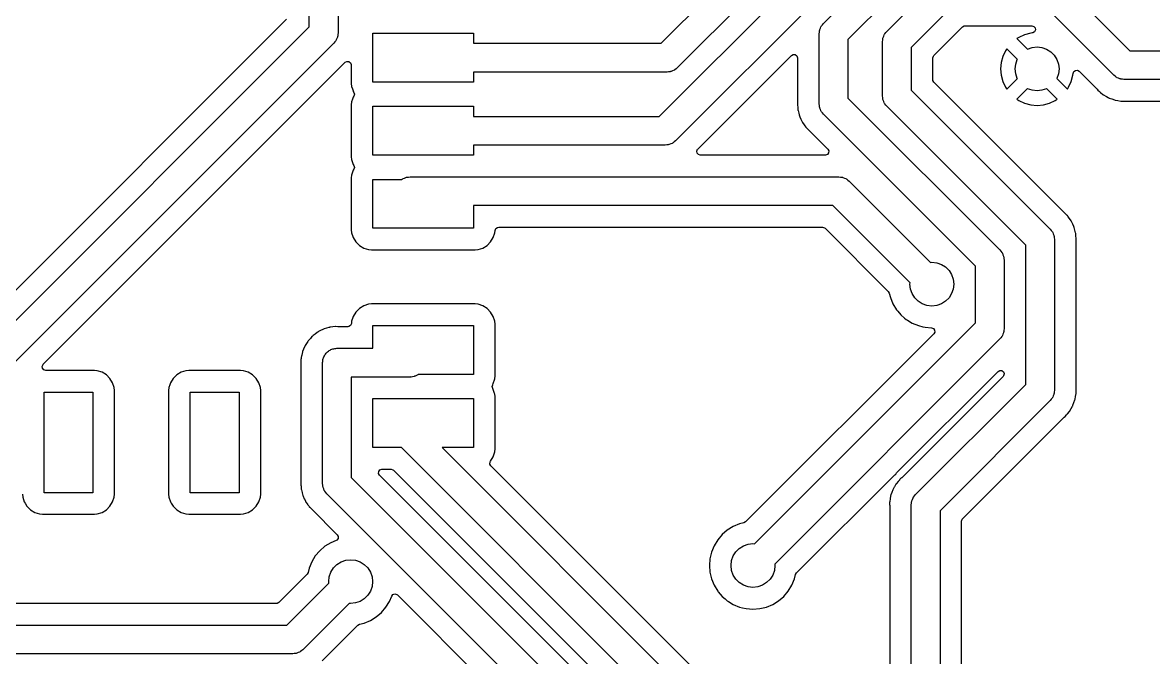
# Model space of a CAD drawing. Extents: x 33 to 233, y -115 to -15.
# Drawn here: x 117.22 to 156.51, y -72.9 to -50.84 of the extents above; entities that cross this region are included whole.
import ezdxf

# ---------------------------------------------------------------- set-up
doc = ezdxf.new("R2010")
doc.units = 0
doc.layers.add('BLACK', color=7, linetype='CONTINUOUS')

msp = doc.modelspace()

# ---------------------------------------------------------------- linework, layer by layer
at = {"layer": 'BLACK', "linetype": 'CONTINUOUS'}
for p, q in [((139.408, -51.56), (148.772, -42.1964)), ((149.333, -43.05), (139.969, -52.4136)), ((139.343, -54.1), (149.497, -43.9464)), ((150.057, -44.8), (139.904, -54.9536)), ((145.046, -50.8716), (149.872, -46.0464)), ((127.18, -50.9929), (127.18, -47)), ((150.432, -46.9), (145.9, -51.4323)), ((128.18, -47.5), (128.18, -51.2)), ((147.246, -51.1465), (149.046, -49.3464)), ((153.229, -49.3464), (155.7, -51.818)), ((149.607, -50.2), (148.1, -51.7071)), ((155.14, -52.6716), (152.668, -50.2)), ((113.913, -64.26), (127.18, -50.9929)), ((126.393, -50.7183), (114.272, -62.8393)), ((144.918, -51.102), (144.92, -51.0843)), ((144.92, -51.0843), (144.942, -51.0356)), ((144.942, -51.0356), (144.961, -50.9855)), ((144.961, -50.9855), (144.972, -50.9712)), ((144.972, -50.9712), (144.979, -50.9548)), ((144.979, -50.9548), (145.014, -50.9144)), ((145.014, -50.9144), (145.046, -50.8716)), ((148.887, -51.9817), (149.882, -50.9868)), ((149.882, -50.9868), (149.943, -50.9533)), ((149.943, -50.9533), (149.969, -50.9505)), ((149.969, -50.9505), (152.292, -50.9505)), ((152.292, -50.9505), (152.36, -50.9702)), ((152.36, -50.9702), (152.405, -51.023)), ((152.405, -51.023), (152.415, -51.0921)), ((128.101, -51.4703), (128.066, -51.5107)), ((128.108, -51.454), (128.101, -51.4703)), ((128.119, -51.4396), (128.108, -51.454)), ((128.138, -51.3895), (128.119, -51.4396)), ((128.16, -51.3409), (128.138, -51.3895)), ((128.162, -51.3231), (128.16, -51.3409)), ((128.169, -51.3063), (128.162, -51.3231)), ((128.172, -51.2529), (128.169, -51.3063)), ((128.18, -51.2), (128.172, -51.2529)), ((129.39, -52.91), (129.39, -51.21)), ((129.39, -51.21), (132.89, -51.21)), ((132.89, -51.21), (132.89, -51.56)), ((144.9, -51.2251), (144.908, -51.1722)), ((144.9, -53.6686), (144.9, -51.2251)), ((144.908, -51.1722), (144.911, -51.1189)), ((144.911, -51.1189), (144.918, -51.102)), ((145.9, -51.4323), (145.9, -53.4615)), ((147.1, -51.5), (147.108, -51.4471)), ((147.108, -51.4471), (147.111, -51.3937)), ((147.111, -51.3937), (147.118, -51.3769)), ((147.118, -51.3769), (147.12, -51.3592)), ((147.12, -51.3592), (147.142, -51.3105)), ((147.142, -51.3105), (147.161, -51.2604)), ((147.161, -51.2604), (147.172, -51.246)), ((147.172, -51.246), (147.179, -51.2297)), ((147.179, -51.2297), (147.214, -51.1893)), ((147.214, -51.1893), (147.246, -51.1465)), ((151.84, -51.3529), (151.775, -51.3983)), ((151.775, -51.3983), (151.775, -51.3983)), ((151.775, -51.3983), (152.141, -51.7644)), ((152.04, -51.2596), (151.84, -51.3529)), ((152.253, -51.2024), (152.04, -51.2596)), ((152.04, -51.2596), (152.04, -51.2596)), ((152.303, -51.198), (152.253, -51.2024)), ((152.253, -51.2024), (152.253, -51.2024)), ((152.327, -51.1935), (152.303, -51.198)), ((152.386, -51.1557), (152.327, -51.1935)), ((152.415, -51.0921), (152.386, -51.1557)), ((128.034, -51.5536), (114.474, -65.1136)), ((128.066, -51.5107), (128.034, -51.5536)), ((132.89, -51.56), (139.408, -51.56)), ((147.1, -53.3937), (147.1, -51.5)), ((148.1, -51.7071), (148.1, -53.1866)), ((151.376, -51.8166), (151.283, -52.0167)), ((151.421, -51.7518), (151.376, -51.8166)), ((151.787, -52.1179), (151.421, -51.7518)), ((151.421, -51.7518), (151.421, -51.7518)), ((152.141, -51.7644), (152.142, -51.7635)), ((152.142, -51.7635), (152.303, -51.7071)), ((152.303, -51.7071), (152.473, -51.688)), ((152.473, -51.688), (152.643, -51.7071)), ((152.643, -51.7071), (152.804, -51.7635)), ((152.804, -51.7635), (152.948, -51.8542)), ((152.948, -51.8542), (153.069, -51.9749)), ((155.7, -51.818), (168.911, -51.818)), ((117.931, -62.7178), (128.428, -52.2207)), ((128.428, -52.2207), (128.489, -52.1872)), ((128.489, -52.1872), (128.559, -52.1922)), ((128.559, -52.1922), (128.615, -52.234)), ((128.615, -52.234), (128.639, -52.2995)), ((142.278, -53.6404), (143.938, -51.9809)), ((143.938, -51.9809), (143.999, -51.9474)), ((143.999, -51.9474), (144.069, -51.9524)), ((144.069, -51.9524), (144.125, -51.9943)), ((144.125, -51.9943), (144.149, -52.0598)), ((144.149, -52.0598), (144.149, -52.0686)), ((144.149, -52.0686), (144.149, -53.5949)), ((148.85, -52.0694), (148.87, -52.0023)), ((148.85, -52.45), (148.85, -52.0694)), ((148.87, -52.0023), (148.887, -51.9817)), ((151.225, -52.23), (151.206, -52.45)), ((151.283, -52.0167), (151.225, -52.23)), ((151.225, -52.23), (151.225, -52.23)), ((151.283, -52.0167), (151.283, -52.0167)), ((151.73, -52.2804), (151.786, -52.1194)), ((151.786, -52.1194), (151.787, -52.1179)), ((153.069, -51.9749), (153.16, -52.1194)), ((153.16, -52.1194), (153.216, -52.2804)), ((128.639, -52.2995), (128.639, -52.3083)), ((128.639, -52.3083), (128.639, -52.96)), ((139.615, -52.56), (132.89, -52.56)), ((132.89, -52.56), (132.89, -52.91)), ((139.668, -52.5524), (139.615, -52.56)), ((139.722, -52.5486), (139.668, -52.5524)), ((139.738, -52.5423), (139.722, -52.5486)), ((139.756, -52.5397), (139.738, -52.5423)), ((139.805, -52.5175), (139.756, -52.5397)), ((139.855, -52.4988), (139.805, -52.5175)), ((139.869, -52.4881), (139.855, -52.4988)), ((139.886, -52.4806), (139.869, -52.4881)), ((139.926, -52.4456), (139.886, -52.4806)), ((139.969, -52.4136), (139.926, -52.4456)), ((148.85, -52.8244), (148.85, -52.45)), ((151.206, -52.45), (151.206, -52.45)), ((151.206, -52.45), (151.225, -52.67)), ((151.711, -52.45), (151.73, -52.2804)), ((151.73, -52.6196), (151.711, -52.45)), ((151.786, -52.7806), (151.73, -52.6196)), ((153.216, -52.6196), (153.16, -52.7806)), ((153.216, -52.2804), (153.235, -52.45)), ((153.235, -52.45), (153.216, -52.6196)), ((153.721, -52.67), (153.726, -52.6075)), ((153.726, -52.6075), (153.751, -52.5424)), ((153.751, -52.5424), (153.808, -52.5014)), ((153.808, -52.5014), (153.878, -52.4976)), ((153.878, -52.4976), (153.937, -52.5306)), ((153.937, -52.5306), (154.557, -53.1501)), ((128.639, -52.96), (128.64, -52.96)), ((128.64, -52.96), (128.65, -53.0628)), ((132.89, -52.91), (129.39, -52.91)), ((148.853, -52.8507), (148.85, -52.8244)), ((148.887, -52.9121), (148.853, -52.8507)), ((149.476, -53.5017), (148.887, -52.9121)), ((151.225, -52.67), (151.225, -52.67)), ((151.225, -52.67), (151.283, -52.8833)), ((151.283, -52.8833), (151.283, -52.8833)), ((151.283, -52.8833), (151.376, -53.0834)), ((151.421, -53.1482), (151.787, -52.7821)), ((151.787, -52.7821), (151.786, -52.7806)), ((153.16, -52.7806), (153.159, -52.7821)), ((153.159, -52.7821), (153.525, -53.1482)), ((153.57, -53.0834), (153.663, -52.8833)), ((153.663, -52.8833), (153.721, -52.67)), ((153.663, -52.8833), (153.663, -52.8833)), ((153.721, -52.67), (153.721, -52.67)), ((155.182, -52.7036), (155.14, -52.6716)), ((155.223, -52.7386), (155.182, -52.7036)), ((155.239, -52.7461), (155.223, -52.7386)), ((155.253, -52.7568), (155.239, -52.7461)), ((155.304, -52.7755), (155.253, -52.7568)), ((155.352, -52.7977), (155.304, -52.7755)), ((155.37, -52.8003), (155.352, -52.7977)), ((155.387, -52.8066), (155.37, -52.8003)), ((155.44, -52.8104), (155.387, -52.8066)), ((155.493, -52.818), (155.44, -52.8104)), ((169.118, -52.818), (155.493, -52.818)), ((128.65, -53.0628), (128.65, -53.0628)), ((128.65, -53.0628), (128.677, -53.1429)), ((128.677, -53.1429), (128.701, -53.2159)), ((128.705, -53.4307), (128.682, -53.5013)), ((128.701, -53.2159), (128.705, -53.2293)), ((128.705, -53.2293), (128.705, -53.2293)), ((128.705, -53.2293), (128.727, -53.2649)), ((128.727, -53.3951), (128.705, -53.4307)), ((128.705, -53.4307), (128.705, -53.4307)), ((128.727, -53.2649), (128.746, -53.3323)), ((128.746, -53.3323), (128.727, -53.3951)), ((147.108, -53.4467), (147.1, -53.3937)), ((148.1, -53.1866), (152.932, -58.0182)), ((151.376, -53.0834), (151.376, -53.0834)), ((151.376, -53.0834), (151.421, -53.1482)), ((152.141, -53.1356), (151.775, -53.5017)), ((152.142, -53.1365), (152.141, -53.1356)), ((152.303, -53.1929), (152.142, -53.1365)), ((152.473, -53.212), (152.303, -53.1929)), ((152.643, -53.1929), (152.473, -53.212)), ((152.804, -53.1365), (152.643, -53.1929)), ((152.805, -53.1356), (152.804, -53.1365)), ((153.171, -53.5017), (152.805, -53.1356)), ((153.525, -53.1482), (153.57, -53.0834)), ((153.525, -53.1482), (153.525, -53.1482)), ((153.57, -53.0834), (153.57, -53.0834)), ((154.557, -53.1501), (154.561, -53.1553)), ((154.561, -53.1553), (154.586, -53.1857)), ((154.586, -53.1857), (154.637, -53.2306)), ((154.637, -53.2306), (154.64, -53.2335)), ((154.64, -53.2335), (154.649, -53.2419)), ((154.649, -53.2419), (154.68, -53.2685)), ((154.68, -53.2685), (154.681, -53.2694)), ((154.681, -53.2694), (154.755, -53.3338)), ((154.755, -53.3338), (154.759, -53.336)), ((154.759, -53.336), (154.775, -53.3473)), ((154.775, -53.3473), (154.778, -53.3501)), ((154.778, -53.3501), (154.862, -53.3977)), ((154.862, -53.3977), (154.863, -53.3983)), ((154.863, -53.3983), (154.864, -53.399)), ((154.864, -53.399), (154.883, -53.41)), ((154.883, -53.41), (154.948, -53.4492)), ((128.65, -53.5972), (128.639, -53.7)), ((128.639, -53.7), (128.639, -55.5)), ((128.682, -53.5013), (128.65, -53.5972)), ((128.65, -53.5972), (128.65, -53.5972)), ((128.65, -53.5972), (128.65, -53.5972)), ((129.39, -55.45), (129.39, -53.75)), ((129.39, -53.75), (132.89, -53.75)), ((132.89, -53.75), (132.89, -54.1)), ((140.681, -55.2378), (142.278, -53.6404)), ((144.147, -53.6224), (144.145, -53.6404)), ((144.145, -53.6404), (144.145, -53.6404)), ((144.145, -53.6404), (144.149, -53.7086)), ((144.149, -53.6018), (144.147, -53.6224)), ((144.149, -53.5949), (144.149, -53.6018)), ((144.149, -53.7086), (144.149, -53.7128)), ((144.149, -53.7128), (144.149, -53.7248)), ((144.149, -53.7248), (144.153, -53.766)), ((144.153, -53.766), (144.153, -53.7674)), ((144.153, -53.7674), (144.16, -53.865)), ((144.908, -53.7215), (144.9, -53.6686)), ((144.911, -53.7749), (144.908, -53.7215)), ((144.918, -53.7917), (144.911, -53.7749)), ((144.92, -53.8095), (144.918, -53.7917)), ((144.942, -53.8581), (144.92, -53.8095)), ((145.9, -53.4615), (151.182, -58.743)), ((147.111, -53.5), (147.108, -53.4467)), ((147.118, -53.5168), (147.111, -53.5)), ((147.12, -53.5346), (147.118, -53.5168)), ((147.142, -53.5832), (147.12, -53.5346)), ((147.161, -53.6334), (147.142, -53.5832)), ((147.172, -53.6477), (147.161, -53.6334)), ((147.179, -53.664), (147.172, -53.6477)), ((147.214, -53.7045), (147.179, -53.664)), ((147.246, -53.7473), (147.214, -53.7045)), ((152.078, -58.5788), (147.246, -53.7473)), ((153.452, -57.4771), (149.476, -53.5017)), ((151.775, -53.5017), (151.84, -53.5471)), ((151.84, -53.5471), (151.84, -53.5471)), ((151.84, -53.5471), (152.04, -53.6404)), ((152.04, -53.6404), (152.04, -53.6404)), ((152.04, -53.6404), (152.253, -53.6976)), ((152.253, -53.6976), (152.253, -53.6976)), ((152.253, -53.6976), (152.473, -53.7168)), ((152.473, -53.7168), (152.693, -53.6976)), ((152.473, -53.7168), (152.473, -53.7168)), ((152.693, -53.6976), (152.906, -53.6404)), ((152.693, -53.6976), (152.693, -53.6976)), ((152.906, -53.6404), (153.106, -53.5471)), ((152.906, -53.6404), (152.906, -53.6404)), ((153.106, -53.5471), (153.171, -53.5017)), ((153.106, -53.5471), (153.106, -53.5471)), ((153.171, -53.5017), (153.171, -53.5017)), ((154.948, -53.4492), (154.948, -53.4492)), ((154.948, -53.4492), (154.948, -53.4492)), ((154.948, -53.4492), (154.952, -53.4507)), ((154.952, -53.4507), (154.97, -53.459)), ((154.97, -53.459), (154.974, -53.4612)), ((154.974, -53.4612), (155.066, -53.4935)), ((155.066, -53.4935), (155.068, -53.4939)), ((155.068, -53.4939), (155.159, -53.5283)), ((155.159, -53.5283), (155.162, -53.5288)), ((155.162, -53.5288), (155.163, -53.5291)), ((155.163, -53.5291), (155.182, -53.5341)), ((155.182, -53.5341), (155.186, -53.5355)), ((155.186, -53.5355), (155.283, -53.5508)), ((155.283, -53.5508), (155.284, -53.551)), ((155.284, -53.551), (155.381, -53.5685)), ((155.381, -53.5685), (155.381, -53.5685)), ((155.381, -53.5685), (155.385, -53.5685)), ((155.385, -53.5685), (155.404, -53.57)), ((155.404, -53.57), (155.406, -53.5703)), ((155.406, -53.5703), (155.409, -53.5707)), ((155.409, -53.5707), (155.47, -53.5693)), ((155.47, -53.5693), (155.506, -53.5685)), ((155.506, -53.5685), (155.508, -53.5685)), ((155.508, -53.5685), (163.843, -53.5685)), ((132.89, -54.1), (139.343, -54.1)), ((144.16, -53.865), (144.16, -53.865)), ((144.16, -53.865), (144.161, -53.8693)), ((144.161, -53.8693), (144.164, -53.8884)), ((144.164, -53.8884), (144.165, -53.8928)), ((144.165, -53.8928), (144.191, -53.9871)), ((144.191, -53.9871), (144.191, -53.9884)), ((144.191, -53.9884), (144.206, -54.0497)), ((144.206, -54.0497), (144.215, -54.0833)), ((144.215, -54.0833), (144.217, -54.0873)), ((144.217, -54.0873), (144.223, -54.1055)), ((144.223, -54.1055), (144.225, -54.1098)), ((144.225, -54.1098), (144.225, -54.1098)), ((144.225, -54.1098), (144.267, -54.1979)), ((144.267, -54.1979), (144.268, -54.1992)), ((144.268, -54.1992), (144.308, -54.2882)), ((144.961, -53.9082), (144.942, -53.8581)), ((144.972, -53.9226), (144.961, -53.9082)), ((144.979, -53.9389), (144.972, -53.9226)), ((145.014, -53.9793), (144.979, -53.9389)), ((145.046, -54.0222), (145.014, -53.9793)), ((150.328, -59.3037), (145.046, -54.0222)), ((144.308, -54.2882), (144.308, -54.2882)), ((144.308, -54.2882), (144.31, -54.2918)), ((144.31, -54.2918), (144.32, -54.3086)), ((144.32, -54.3086), (144.322, -54.3126)), ((144.322, -54.3126), (144.322, -54.3126)), ((144.322, -54.3126), (144.38, -54.3918)), ((144.38, -54.3918), (144.38, -54.3928)), ((144.38, -54.3928), (144.402, -54.4241)), ((144.402, -54.4241), (144.436, -54.4733)), ((144.436, -54.4733), (144.439, -54.4763)), ((144.439, -54.4763), (144.452, -54.4911)), ((144.452, -54.4911), (144.454, -54.4947)), ((144.454, -54.4947), (144.454, -54.4947)), ((144.454, -54.4947), (144.525, -54.5623)), ((144.525, -54.5623), (144.526, -54.5633)), ((144.526, -54.5633), (145.201, -55.2378)), ((139.861, -54.9856), (139.821, -55.0206)), ((139.904, -54.9536), (139.861, -54.9856)), ((139.55, -55.1), (132.89, -55.1)), ((132.89, -55.1), (132.89, -55.45)), ((139.603, -55.0924), (139.55, -55.1)), ((139.657, -55.0886), (139.603, -55.0924)), ((139.673, -55.0823), (139.657, -55.0886)), ((139.691, -55.0797), (139.673, -55.0823)), ((139.74, -55.0575), (139.691, -55.0797)), ((139.79, -55.0388), (139.74, -55.0575)), ((139.804, -55.0281), (139.79, -55.0388)), ((139.821, -55.0206), (139.804, -55.0281)), ((140.646, -55.3079), (140.675, -55.2443)), ((140.656, -55.377), (140.646, -55.3079)), ((140.702, -55.4298), (140.656, -55.377)), ((140.675, -55.2443), (140.681, -55.2378)), ((145.229, -55.3688), (145.187, -55.4248)), ((145.201, -55.2378), (145.234, -55.2991)), ((145.234, -55.2991), (145.229, -55.3688)), ((128.639, -55.5), (128.64, -55.5)), ((128.64, -55.5), (128.65, -55.6028)), ((128.65, -55.6028), (128.65, -55.6028)), ((128.65, -55.6028), (128.694, -55.7362)), ((128.694, -55.7362), (128.705, -55.7693)), ((128.705, -55.7693), (128.709, -55.7759)), ((128.709, -55.7759), (128.727, -55.8049)), ((132.89, -55.45), (129.39, -55.45)), ((140.769, -55.4495), (140.702, -55.4298)), ((145.113, -55.4495), (140.769, -55.4495)), ((145.122, -55.4492), (145.113, -55.4495)), ((145.187, -55.4248), (145.122, -55.4492)), ((128.65, -56.1372), (128.639, -56.24)), ((128.705, -55.9707), (128.65, -56.1372)), ((128.65, -56.1372), (128.65, -56.1372)), ((128.65, -56.1372), (128.65, -56.1372)), ((128.727, -55.9351), (128.705, -55.9707)), ((128.705, -55.9707), (128.705, -55.9707)), ((128.727, -55.8049), (128.746, -55.8723)), ((128.746, -55.8723), (128.727, -55.9351)), ((128.639, -56.24), (128.639, -58.04)), ((129.39, -57.99), (129.39, -56.29)), ((129.39, -56.29), (130.397, -56.29)), ((130.397, -56.29), (130.41, -56.2794)), ((130.41, -56.2794), (130.426, -56.2719)), ((130.426, -56.2719), (130.44, -56.2612)), ((130.44, -56.2612), (130.49, -56.2425)), ((130.49, -56.2425), (130.539, -56.2203)), ((130.539, -56.2203), (130.557, -56.2177)), ((130.557, -56.2177), (130.574, -56.2114)), ((130.574, -56.2114), (130.627, -56.2076)), ((130.627, -56.2076), (130.68, -56.2)), ((130.68, -56.2), (145.586, -56.2)), ((145.586, -56.2), (145.639, -56.2076)), ((145.639, -56.2076), (145.692, -56.2114)), ((145.692, -56.2114), (145.709, -56.2177)), ((145.709, -56.2177), (145.727, -56.2203)), ((145.727, -56.2203), (145.776, -56.2425)), ((145.776, -56.2425), (145.826, -56.2612)), ((145.826, -56.2612), (145.84, -56.2719)), ((145.84, -56.2719), (145.856, -56.2794)), ((145.856, -56.2794), (145.897, -56.3144)), ((145.897, -56.3144), (145.94, -56.3464)), ((145.94, -56.3464), (148.767, -59.1736)), ((145.379, -57.2), (132.89, -57.2)), ((132.89, -57.2), (132.89, -57.99)), ((148.06, -59.8807), (145.379, -57.2)), ((153.453, -57.478), (153.452, -57.4771)), ((153.524, -57.5456), (153.453, -57.478)), ((153.526, -57.5492), (153.524, -57.5456)), ((153.524, -57.5456), (153.524, -57.5456)), ((153.539, -57.564), (153.526, -57.5492)), ((153.542, -57.5671), (153.539, -57.564)), ((153.592, -57.6388), (153.542, -57.5671)), ((153.598, -57.6475), (153.592, -57.6388)), ((153.598, -57.6486), (153.598, -57.6475)), ((153.656, -57.7278), (153.598, -57.6486)), ((153.658, -57.7317), (153.656, -57.7278)), ((153.656, -57.7278), (153.656, -57.7278)), ((153.668, -57.7485), (153.658, -57.7317)), ((153.67, -57.7521), (153.668, -57.7485)), ((153.71, -57.8412), (153.67, -57.7521)), ((128.639, -58.04), (128.64, -58.04)), ((128.64, -58.04), (128.65, -58.1428)), ((128.65, -58.1428), (128.65, -58.1428)), ((128.65, -58.1428), (128.693, -58.2729)), ((132.89, -57.99), (129.39, -57.99)), ((133.575, -58.3093), (133.63, -58.1428)), ((133.63, -58.1428), (133.638, -58.0619)), ((133.638, -58.0619), (133.665, -57.9972)), ((133.665, -57.9972), (133.722, -57.9571)), ((133.722, -57.9571), (133.762, -57.9505)), ((133.762, -57.9505), (145.017, -57.9505)), ((145.017, -57.9505), (145.084, -57.9702)), ((145.084, -57.9702), (145.104, -57.9868)), ((145.104, -57.9868), (147.303, -60.1856)), ((152.932, -58.0182), (152.964, -58.061)), ((152.964, -58.061), (152.999, -58.1014)), ((152.999, -58.1014), (153.006, -58.1177)), ((153.006, -58.1177), (153.017, -58.1321)), ((153.017, -58.1321), (153.036, -58.1822)), ((153.711, -57.8424), (153.71, -57.8412)), ((153.753, -57.9306), (153.711, -57.8424)), ((153.755, -57.9348), (153.753, -57.9306)), ((153.761, -57.9531), (153.755, -57.9348)), ((153.763, -57.957), (153.761, -57.9531)), ((153.787, -58.052), (153.763, -57.957)), ((153.787, -58.0532), (153.787, -58.052)), ((153.813, -58.1475), (153.787, -58.0532)), ((153.814, -58.1519), (153.813, -58.1475)), ((153.817, -58.1711), (153.814, -58.1519)), ((128.693, -58.2729), (128.705, -58.3093)), ((128.705, -58.3093), (128.797, -58.4587)), ((128.797, -58.4587), (128.921, -58.5827)), ((133.359, -58.5827), (133.483, -58.4587)), ((133.483, -58.4587), (133.575, -58.3093)), ((153.036, -58.1822), (153.058, -58.2309)), ((153.058, -58.2309), (153.06, -58.2486)), ((153.06, -58.2486), (153.067, -58.2654)), ((153.067, -58.2654), (153.07, -58.3188)), ((153.07, -58.3188), (153.078, -58.3717)), ((153.078, -58.3717), (153.078, -63.622)), ((153.818, -58.1753), (153.817, -58.1711)), ((153.823, -58.243), (153.818, -58.1753)), ((153.825, -58.2729), (153.823, -58.243)), ((153.825, -58.2743), (153.825, -58.2729)), ((153.828, -58.3156), (153.825, -58.2743)), ((153.828, -58.3275), (153.828, -58.3156)), ((153.828, -58.3156), (153.828, -58.3156)), ((153.829, -58.3317), (153.828, -58.3275)), ((153.828, -58.4454), (153.829, -58.4385)), ((153.828, -63.6072), (153.828, -58.4454)), ((153.833, -58.3999), (153.829, -58.3317)), ((153.829, -58.4385), (153.833, -58.3999)), ((128.921, -58.5827), (129.071, -58.6748)), ((129.071, -58.6748), (129.237, -58.73)), ((129.237, -58.73), (129.34, -58.7405)), ((129.34, -58.7405), (132.94, -58.7405)), ((132.94, -58.7405), (133.043, -58.73)), ((133.043, -58.73), (133.209, -58.6748)), ((133.209, -58.6748), (133.359, -58.5827)), ((151.182, -58.743), (151.214, -58.7859)), ((151.214, -58.7859), (151.249, -58.8263)), ((151.249, -58.8263), (151.256, -58.8426)), ((151.256, -58.8426), (151.267, -58.857)), ((151.267, -58.857), (151.286, -58.9071)), ((151.286, -58.9071), (151.308, -58.9557)), ((152.078, -63.4149), (152.078, -58.5788)), ((148.767, -59.1736), (148.816, -59.168)), ((148.816, -59.168), (148.986, -59.1871)), ((148.986, -59.1871), (149.147, -59.2435)), ((149.147, -59.2435), (149.291, -59.3342)), ((149.291, -59.3342), (149.412, -59.4549)), ((150.328, -61.2749), (150.328, -59.3037)), ((151.308, -58.9557), (151.31, -58.9735)), ((151.31, -58.9735), (151.317, -58.9903)), ((151.317, -58.9903), (151.32, -59.0437)), ((151.32, -59.0437), (151.328, -59.0966)), ((151.328, -59.0966), (151.328, -61.482)), ((149.412, -59.4549), (149.503, -59.5994)), ((149.503, -59.5994), (149.559, -59.7604)), ((148.054, -59.93), (148.06, -59.8807)), ((148.073, -60.0996), (148.054, -59.93)), ((148.129, -60.2606), (148.073, -60.0996)), ((149.559, -60.0996), (149.503, -60.2606)), ((149.559, -59.7604), (149.578, -59.93)), ((149.578, -59.93), (149.559, -60.0996)), ((147.303, -60.1856), (147.336, -60.2443)), ((147.336, -60.2443), (147.373, -60.3988)), ((147.373, -60.3988), (147.373, -60.3988)), ((147.373, -60.3988), (147.373, -60.3988)), ((147.373, -60.3988), (147.464, -60.6188)), ((148.22, -60.4051), (148.129, -60.2606)), ((148.341, -60.5258), (148.22, -60.4051)), ((149.412, -60.4051), (149.291, -60.5258)), ((149.503, -60.2606), (149.412, -60.4051)), ((128.797, -60.9013), (128.705, -61.0507)), ((128.921, -60.7773), (128.797, -60.9013)), ((129.071, -60.6852), (128.921, -60.7773)), ((129.237, -60.63), (129.071, -60.6852)), ((129.071, -60.6852), (129.071, -60.6852)), ((129.34, -60.6195), (129.237, -60.63)), ((129.237, -60.63), (129.237, -60.63)), ((132.94, -60.6195), (129.34, -60.6195)), ((129.34, -60.6195), (129.34, -60.6195)), ((133.043, -60.63), (132.94, -60.6195)), ((133.209, -60.6852), (133.043, -60.63)), ((133.043, -60.63), (133.043, -60.63)), ((133.359, -60.7773), (133.209, -60.6852)), ((133.483, -60.9013), (133.359, -60.7773)), ((133.575, -61.0507), (133.483, -60.9013)), ((147.464, -60.6188), (147.589, -60.8218)), ((147.589, -60.8218), (147.589, -60.8218)), ((147.589, -60.8218), (147.63, -60.8703)), ((147.63, -60.8703), (147.743, -61.0028)), ((148.485, -60.6165), (148.341, -60.5258)), ((148.646, -60.6729), (148.485, -60.6165)), ((148.816, -60.692), (148.646, -60.6729)), ((148.986, -60.6729), (148.816, -60.692)), ((149.147, -60.6165), (148.986, -60.6729)), ((149.291, -60.5258), (149.147, -60.6165)), ((128.642, -61.2981), (128.615, -61.3628)), ((128.65, -61.2172), (128.642, -61.2981)), ((128.691, -61.0947), (128.65, -61.2172)), ((128.65, -61.2172), (128.65, -61.2172)), ((128.65, -61.2172), (128.65, -61.2172)), ((128.705, -61.0507), (128.691, -61.0947)), ((128.705, -61.0507), (128.705, -61.0507)), ((133.63, -61.2172), (133.575, -61.0507)), ((133.64, -61.32), (133.63, -61.2172)), ((142.649, -68.9536), (150.328, -61.2749)), ((147.743, -61.0028), (147.87, -61.1115)), ((147.87, -61.1115), (147.924, -61.1574)), ((147.924, -61.1574), (147.924, -61.1574)), ((147.924, -61.1574), (147.967, -61.1834)), ((147.967, -61.1834), (148.127, -61.2818)), ((148.127, -61.2818), (148.127, -61.2818)), ((148.127, -61.2818), (148.347, -61.3729)), ((127.381, -61.6656), (127.314, -61.7145)), ((127.383, -61.664), (127.381, -61.6656)), ((127.448, -61.6122), (127.383, -61.664)), ((127.47, -61.6007), (127.448, -61.6121)), ((127.448, -61.6121), (127.448, -61.6122)), ((127.477, -61.5963), (127.47, -61.6007)), ((127.496, -61.5822), (127.477, -61.5963)), ((127.571, -61.5461), (127.496, -61.5822)), ((127.496, -61.5822), (127.496, -61.5822)), ((127.573, -61.5449), (127.571, -61.5461)), ((127.647, -61.5055), (127.573, -61.5449)), ((127.669, -61.498), (127.647, -61.5055)), ((127.647, -61.5055), (127.647, -61.5055)), ((127.677, -61.4949), (127.669, -61.498)), ((127.699, -61.4845), (127.677, -61.4949)), ((127.779, -61.4624), (127.699, -61.4845)), ((127.699, -61.4845), (127.699, -61.4845)), ((127.782, -61.4616), (127.779, -61.4624)), ((127.861, -61.4359), (127.782, -61.4616)), ((127.884, -61.4327), (127.861, -61.4359)), ((127.861, -61.4359), (127.861, -61.4359)), ((127.893, -61.431), (127.884, -61.4327)), ((127.916, -61.4246), (127.893, -61.431)), ((127.999, -61.4172), (127.916, -61.4246)), ((128.001, -61.4169), (127.999, -61.4172)), ((128.003, -61.4166), (128.001, -61.4169)), ((128.084, -61.4057), (128.003, -61.4166)), ((128.094, -61.4062), (128.084, -61.4057)), ((128.084, -61.4057), (128.084, -61.4057)), ((128.084, -61.4057), (128.084, -61.4057)), ((128.167, -61.4094), (128.094, -61.4062)), ((128.169, -61.4095), (128.167, -61.4094)), ((128.518, -61.4095), (128.169, -61.4095)), ((128.558, -61.4029), (128.518, -61.4095)), ((128.615, -61.3628), (128.558, -61.4029)), ((129.39, -62.16), (129.39, -61.37)), ((129.39, -61.37), (132.89, -61.37)), ((132.89, -61.37), (132.89, -63.07)), ((133.641, -63.12), (133.64, -61.32)), ((148.884, -61.6577), (142.344, -68.1971)), ((148.347, -61.3729), (148.5, -61.4095)), ((148.5, -61.4095), (148.579, -61.4285)), ((148.579, -61.4285), (148.806, -61.4464)), ((148.806, -61.4464), (148.871, -61.4713)), ((148.871, -61.4713), (148.913, -61.5275)), ((148.917, -61.5972), (148.884, -61.6577)), ((148.913, -61.5275), (148.917, -61.5972)), ((151.286, -61.6715), (151.267, -61.7216)), ((151.308, -61.6229), (151.286, -61.6715)), ((151.31, -61.6051), (151.308, -61.6229)), ((151.317, -61.5883), (151.31, -61.6051)), ((151.32, -61.5349), (151.317, -61.5883)), ((151.328, -61.482), (151.32, -61.5349)), ((127.025, -62.0872), (127.021, -62.0946)), ((127.034, -62.065), (127.025, -62.0872)), ((127.08, -61.9957), (127.034, -62.065)), ((127.034, -62.065), (127.034, -62.065)), ((127.082, -61.9933), (127.08, -61.9957)), ((127.124, -61.922), (127.082, -61.9933)), ((127.14, -61.9039), (127.124, -61.922)), ((127.145, -61.8973), (127.14, -61.9039)), ((127.158, -61.8772), (127.145, -61.8973)), ((127.216, -61.8171), (127.158, -61.8772)), ((127.158, -61.8772), (127.158, -61.8772)), ((127.218, -61.8151), (127.216, -61.8171)), ((127.272, -61.7525), (127.218, -61.8151)), ((127.291, -61.7375), (127.272, -61.7525)), ((127.272, -61.7525), (127.272, -61.7525)), ((127.297, -61.7319), (127.291, -61.7375)), ((127.314, -61.7145), (127.297, -61.7319)), ((127.314, -61.7145), (127.314, -61.7145)), ((151.182, -61.8356), (143.356, -69.6607)), ((151.214, -61.7927), (151.182, -61.8356)), ((151.249, -61.7523), (151.214, -61.7927)), ((151.256, -61.736), (151.249, -61.7523)), ((151.267, -61.7216), (151.256, -61.736)), ((126.914, -62.4105), (126.896, -62.4915)), ((126.915, -62.4077), (126.914, -62.4105)), ((126.93, -62.326), (126.915, -62.4077)), ((126.938, -62.3035), (126.93, -62.326)), ((126.93, -62.326), (126.93, -62.326)), ((126.941, -62.2955), (126.938, -62.3035)), ((126.946, -62.272), (126.941, -62.2955)), ((126.979, -62.1956), (126.946, -62.272)), ((126.946, -62.272), (126.946, -62.272)), ((126.98, -62.193), (126.979, -62.1956)), ((127.009, -62.1152), (126.98, -62.193)), ((127.021, -62.0946), (127.009, -62.1152)), ((127.009, -62.1152), (127.009, -62.1152)), ((127.675, -62.4866), (127.685, -62.4523)), ((127.685, -62.4523), (127.705, -62.4222)), ((127.705, -62.4222), (127.719, -62.3897)), ((127.719, -62.3897), (127.743, -62.3627)), ((127.743, -62.3627), (127.762, -62.3326)), ((127.762, -62.3326), (127.789, -62.3092)), ((127.789, -62.3092), (127.813, -62.2821)), ((127.813, -62.2821), (127.843, -62.2628)), ((127.843, -62.2628), (127.87, -62.2394)), ((127.87, -62.2394), (127.902, -62.2245)), ((127.902, -62.2245), (127.932, -62.2052)), ((127.932, -62.2052), (127.967, -62.1951)), ((127.967, -62.1951), (127.999, -62.1803)), ((127.999, -62.1803), (128.035, -62.1752)), ((128.035, -62.1752), (128.069, -62.1651)), ((128.069, -62.1651), (128.105, -62.1651)), ((128.105, -62.1651), (128.14, -62.16)), ((128.14, -62.16), (129.39, -62.16)), ((117.896, -62.7879), (117.925, -62.7243)), ((117.906, -62.857), (117.896, -62.7879)), ((117.951, -62.9098), (117.906, -62.857)), ((117.925, -62.7243), (117.931, -62.7178)), ((126.887, -62.6834), (126.886, -62.7163)), ((126.886, -62.7163), (126.886, -62.7163)), ((126.886, -62.7163), (126.889, -62.7402)), ((126.889, -62.6333), (126.887, -62.6834)), ((126.891, -62.5375), (126.889, -62.5475)), ((126.889, -62.5475), (126.889, -62.6306)), ((126.889, -62.6306), (126.889, -62.6333)), ((126.889, -62.7402), (126.889, -62.7485)), ((126.889, -62.7485), (126.889, -66.7863)), ((126.894, -62.5238), (126.891, -62.5375)), ((126.895, -62.5155), (126.894, -62.5238)), ((126.896, -62.4915), (126.895, -62.5155)), ((126.896, -62.4915), (126.896, -62.4915)), ((127.64, -62.66), (127.645, -62.6246)), ((127.64, -66.86), (127.64, -62.66)), ((127.645, -62.5888), (127.655, -62.5545)), ((127.645, -62.6246), (127.645, -62.5888)), ((127.655, -62.5545), (127.66, -62.5191)), ((127.66, -62.5191), (127.675, -62.4866)), ((118.018, -62.9295), (117.951, -62.9098)), ((119.71, -62.9295), (118.018, -62.9295)), ((119.813, -62.94), (119.71, -62.9295)), ((119.979, -62.9952), (119.813, -62.94)), ((119.813, -62.94), (119.813, -62.94)), ((120.129, -63.0873), (119.979, -62.9952)), ((120.253, -63.2113), (120.129, -63.0873)), ((120.345, -63.3607), (120.253, -63.2113)), ((122.447, -63.2113), (122.355, -63.3607)), ((122.571, -63.0873), (122.447, -63.2113)), ((122.721, -62.9952), (122.571, -63.0873)), ((122.887, -62.94), (122.721, -62.9952)), ((122.721, -62.9952), (122.721, -62.9952)), ((122.99, -62.9295), (122.887, -62.94)), ((122.887, -62.94), (122.887, -62.94)), ((124.79, -62.9295), (122.99, -62.9295)), ((122.99, -62.9295), (122.99, -62.9295)), ((124.893, -62.94), (124.79, -62.9295)), ((125.059, -62.9952), (124.893, -62.94)), ((124.893, -62.94), (124.893, -62.94)), ((125.209, -63.0873), (125.059, -62.9952)), ((125.333, -63.2113), (125.209, -63.0873)), ((125.425, -63.3607), (125.333, -63.2113)), ((130.68, -63.16), (128.64, -63.16)), ((128.64, -63.16), (128.64, -66.6529)), ((130.698, -63.1574), (130.68, -63.16)), ((130.716, -63.1587), (130.698, -63.1574)), ((130.768, -63.1474), (130.716, -63.1587)), ((130.821, -63.1397), (130.768, -63.1474)), ((130.837, -63.1323), (130.821, -63.1397)), ((130.855, -63.1285), (130.837, -63.1323)), ((130.902, -63.1028), (130.855, -63.1285)), ((130.95, -63.0806), (130.902, -63.1028)), ((130.963, -63.07), (130.95, -63.0806)), ((132.89, -63.07), (130.963, -63.07)), ((133.575, -63.3893), (133.63, -63.2228)), ((133.63, -63.2228), (133.641, -63.12)), ((147.583, -66.495), (151.116, -62.9627)), ((151.291, -63.1403), (147.768, -66.6636)), ((151.116, -62.9627), (151.177, -62.9292)), ((151.177, -62.9292), (151.247, -62.9342)), ((151.247, -62.9342), (151.303, -62.976)), ((151.308, -63.1197), (151.291, -63.1403)), ((151.303, -62.976), (151.327, -63.0415)), ((151.327, -63.0527), (151.308, -63.1197)), ((151.327, -63.0415), (151.327, -63.0503)), ((151.327, -63.0503), (151.327, -63.0527)), ((120.4, -63.5272), (120.345, -63.3607)), ((120.41, -63.63), (120.4, -63.5272)), ((120.41, -67.23), (120.41, -63.63)), ((122.3, -63.5272), (122.289, -63.63)), ((122.289, -63.63), (122.289, -67.23)), ((122.334, -63.4249), (122.3, -63.5272)), ((122.3, -63.5272), (122.3, -63.5272)), ((122.3, -63.5272), (122.3, -63.5272)), ((122.355, -63.3607), (122.334, -63.4249)), ((122.355, -63.3607), (122.355, -63.3607)), ((125.48, -63.5272), (125.425, -63.3607)), ((125.49, -63.63), (125.48, -63.5272)), ((125.49, -67.23), (125.49, -63.63)), ((133.534, -63.4877), (133.553, -63.4249)), ((133.553, -63.5551), (133.534, -63.4877)), ((133.553, -63.4249), (133.575, -63.3893)), ((133.575, -63.5907), (133.553, -63.5551)), ((133.575, -63.3893), (133.575, -63.3893)), ((133.575, -63.3893), (133.575, -63.3893)), ((133.622, -63.7345), (133.575, -63.5907)), ((148.246, -67.2464), (152.078, -63.4149)), ((153.078, -63.622), (153.07, -63.6749)), ((153.829, -63.6086), (153.828, -63.6072)), ((153.829, -63.63), (153.829, -63.6086)), ((153.831, -63.7065), (153.829, -63.63)), ((117.96, -67.18), (117.96, -63.68)), ((117.96, -63.68), (119.66, -63.68)), ((119.66, -63.68), (119.66, -67.18)), ((123.04, -67.18), (123.04, -63.68)), ((123.04, -63.68), (124.74, -63.68)), ((124.74, -63.68), (124.74, -67.18)), ((129.39, -65.61), (129.39, -63.91)), ((129.39, -63.91), (132.89, -63.91)), ((132.89, -63.91), (132.89, -65.61)), ((133.63, -63.7572), (133.622, -63.7345)), ((133.638, -63.8315), (133.63, -63.7572)), ((133.63, -63.7572), (133.63, -63.7572)), ((133.64, -63.86), (133.638, -63.8315)), ((133.641, -65.66), (133.64, -63.86)), ((152.932, -63.9756), (149.1, -67.8071)), ((152.964, -63.9327), (152.932, -63.9756)), ((152.999, -63.8923), (152.964, -63.9327)), ((153.006, -63.876), (152.999, -63.8923)), ((153.017, -63.8616), (153.006, -63.876)), ((153.036, -63.8115), (153.017, -63.8616)), ((153.058, -63.7629), (153.036, -63.8115)), ((153.06, -63.7451), (153.058, -63.7629)), ((153.067, -63.7283), (153.06, -63.7451)), ((153.07, -63.6749), (153.067, -63.7283)), ((153.721, -64.1412), (153.753, -64.0489)), ((153.753, -64.0489), (153.754, -64.0476)), ((153.754, -64.0476), (153.788, -63.956)), ((153.788, -63.956), (153.789, -63.9517)), ((153.789, -63.9517), (153.794, -63.9329)), ((153.794, -63.9329), (153.795, -63.9288)), ((153.795, -63.9288), (153.811, -63.832)), ((153.811, -63.8308), (153.828, -63.7345)), ((153.811, -63.832), (153.811, -63.8308)), ((153.828, -63.7302), (153.83, -63.7108)), ((153.828, -63.7345), (153.828, -63.7302)), ((153.83, -63.7108), (153.831, -63.7065)), ((153.831, -63.7065), (153.831, -63.7065)), ((153.502, -64.4665), (153.529, -64.4346)), ((153.529, -64.4337), (153.594, -64.36)), ((153.529, -64.4346), (153.529, -64.4337)), ((153.594, -64.36), (153.596, -64.3562)), ((153.596, -64.3562), (153.607, -64.3404)), ((153.607, -64.3404), (153.61, -64.337)), ((153.61, -64.337), (153.658, -64.2519)), ((153.658, -64.2519), (153.659, -64.2508)), ((153.659, -64.2508), (153.709, -64.1668)), ((153.709, -64.1668), (153.711, -64.1627)), ((153.711, -64.1627), (153.719, -64.145)), ((153.719, -64.145), (153.721, -64.1412)), ((149.887, -68.0817), (153.41, -64.5583)), ((153.41, -64.5583), (153.415, -64.5537)), ((153.415, -64.5537), (153.446, -64.5295)), ((153.446, -64.5295), (153.491, -64.478)), ((153.491, -64.478), (153.493, -64.475)), ((153.493, -64.475), (153.502, -64.4665)), ((130.383, -65.61), (129.39, -65.61)), ((139.912, -75.1391), (130.383, -65.61)), ((132.89, -65.61), (131.797, -65.61)), ((131.797, -65.61), (140.766, -74.5784)), ((133.483, -66.0787), (133.575, -65.9293)), ((133.575, -65.9293), (133.63, -65.7628)), ((133.63, -65.7628), (133.641, -65.66)), ((129.592, -66.4412), (129.634, -66.3852)), ((129.634, -66.3852), (129.699, -66.3608)), ((129.699, -66.3608), (129.708, -66.3605)), ((129.708, -66.3605), (130.021, -66.3605)), ((130.021, -66.3605), (130.088, -66.3802)), ((130.088, -66.3802), (130.108, -66.3968)), ((130.108, -66.3968), (138.483, -74.7712)), ((133.459, -66.1822), (133.464, -66.1126)), ((133.492, -66.2436), (133.459, -66.1822)), ((133.464, -66.1126), (133.479, -66.0849)), ((133.479, -66.0848), (133.482, -66.08)), ((133.479, -66.0849), (133.479, -66.0848)), ((133.482, -66.079), (133.483, -66.0787)), ((133.482, -66.08), (133.482, -66.079)), ((133.483, -66.0787), (133.483, -66.0787)), ((141.286, -74.0374), (133.492, -66.2436)), ((126.889, -66.7932), (126.885, -66.8318)), ((126.889, -66.7863), (126.889, -66.7932)), ((128.64, -66.6529), (136.742, -74.7544)), ((129.587, -66.5109), (129.592, -66.4412)), ((129.621, -66.5722), (129.587, -66.5109)), ((137.262, -74.2133), (129.621, -66.5722)), ((144.113, -69.9656), (147.524, -66.5547)), ((147.524, -66.5547), (147.562, -66.5338)), ((147.562, -66.5338), (147.57, -66.5114)), ((147.57, -66.5114), (147.583, -66.495)), ((147.649, -66.7884), (147.584, -66.862)), ((147.676, -66.7555), (147.649, -66.7873)), ((147.649, -66.7873), (147.649, -66.7884)), ((147.685, -66.747), (147.676, -66.7555)), ((147.676, -66.7555), (147.676, -66.7555)), ((147.687, -66.744), (147.685, -66.747)), ((147.705, -66.724), (147.687, -66.744)), ((147.72, -66.7018), (147.705, -66.724)), ((147.723, -66.6901), (147.72, -66.7018)), ((147.748, -66.6796), (147.723, -66.6901)), ((147.763, -66.6683), (147.748, -66.6796)), ((147.768, -66.6636), (147.763, -66.6683)), ((119.66, -67.18), (117.96, -67.18)), ((124.74, -67.18), (123.04, -67.18)), ((126.885, -66.8318), (126.885, -66.8318)), ((126.885, -66.8318), (126.889, -66.9)), ((126.889, -66.9), (126.889, -66.9042)), ((126.889, -66.9042), (126.889, -66.9162)), ((126.889, -66.9162), (126.893, -66.9574)), ((126.893, -66.9574), (126.893, -66.9588)), ((126.893, -66.9588), (126.9, -67.0564)), ((126.9, -67.0564), (126.9, -67.0564)), ((126.9, -67.0564), (126.901, -67.0607)), ((126.901, -67.0607), (126.904, -67.0798)), ((126.904, -67.0798), (126.905, -67.0842)), ((126.905, -67.0842), (126.931, -67.1785)), ((126.931, -67.1785), (126.931, -67.1798)), ((126.931, -67.1798), (126.944, -67.2328)), ((127.648, -66.9129), (127.64, -66.86)), ((127.651, -66.9663), (127.648, -66.9129)), ((127.658, -66.9831), (127.651, -66.9663)), ((127.66, -67.0009), (127.658, -66.9831)), ((127.682, -67.0495), (127.66, -67.0009)), ((127.701, -67.0996), (127.682, -67.0495)), ((127.712, -67.114), (127.701, -67.0996)), ((127.719, -67.1303), (127.712, -67.114)), ((127.754, -67.1707), (127.719, -67.1303)), ((127.786, -67.2136), (127.754, -67.1707)), ((147.424, -67.1744), (147.392, -67.2596)), ((147.425, -67.1731), (147.424, -67.1744)), ((147.457, -67.0808), (147.425, -67.1731)), ((147.459, -67.0769), (147.457, -67.0807)), ((147.457, -67.0807), (147.457, -67.0808)), ((147.467, -67.0593), (147.459, -67.0769)), ((147.469, -67.0552), (147.467, -67.0593)), ((147.51, -66.9861), (147.469, -67.0552)), ((147.519, -66.9712), (147.51, -66.9861)), ((147.52, -66.9701), (147.519, -66.9712)), ((147.568, -66.885), (147.52, -66.9701)), ((147.571, -66.8816), (147.568, -66.885)), ((147.582, -66.8658), (147.571, -66.8816)), ((147.584, -66.862), (147.582, -66.8658)), ((147.584, -66.862), (147.584, -66.862)), ((117.21, -67.23), (117.22, -67.3328)), ((117.22, -67.3328), (117.22, -67.3328)), ((117.22, -67.3328), (117.275, -67.4993)), ((117.275, -67.4993), (117.275, -67.4993)), ((117.275, -67.4993), (117.304, -67.5457)), ((117.304, -67.5457), (117.367, -67.6487)), ((120.253, -67.6487), (120.345, -67.4993)), ((120.345, -67.4993), (120.4, -67.3328)), ((120.4, -67.3328), (120.41, -67.23)), ((120.41, -67.23), (120.41, -67.23)), ((122.289, -67.23), (122.29, -67.23)), ((122.29, -67.23), (122.3, -67.3328)), ((122.3, -67.3328), (122.3, -67.3328)), ((122.3, -67.3328), (122.355, -67.4993)), ((122.355, -67.4993), (122.355, -67.4993)), ((122.355, -67.4993), (122.384, -67.5457)), ((122.384, -67.5457), (122.447, -67.6487)), ((125.333, -67.6487), (125.425, -67.4993)), ((125.425, -67.4993), (125.48, -67.3328)), ((125.48, -67.3328), (125.49, -67.23)), ((126.944, -67.2328), (126.955, -67.2747)), ((126.955, -67.2747), (126.957, -67.2787)), ((126.957, -67.2787), (126.963, -67.2969)), ((126.963, -67.2969), (126.965, -67.3012)), ((126.965, -67.3012), (126.965, -67.3012)), ((126.965, -67.3012), (126.965, -67.3012)), ((126.965, -67.3012), (127.006, -67.388)), ((127.006, -67.388), (127.007, -67.3893)), ((127.007, -67.3893), (127.008, -67.3906)), ((127.008, -67.3906), (127.048, -67.4796)), ((127.048, -67.4796), (127.048, -67.4796)), ((127.048, -67.4796), (127.05, -67.4832)), ((127.05, -67.4832), (127.06, -67.5)), ((127.06, -67.5), (127.062, -67.504)), ((127.062, -67.504), (127.062, -67.504)), ((127.062, -67.504), (127.12, -67.5832)), ((127.12, -67.5832), (127.12, -67.5842)), ((127.12, -67.5842), (127.158, -67.6384)), ((135.888, -75.3151), (127.786, -67.2136)), ((147.348, -67.5112), (147.347, -67.5155)), ((147.347, -67.5155), (147.349, -67.6133)), ((147.35, -67.4918), (147.348, -67.5112)), ((147.367, -67.3912), (147.35, -67.4874)), ((147.35, -67.4874), (147.35, -67.4918)), ((147.383, -67.2932), (147.367, -67.3899)), ((147.367, -67.3899), (147.367, -67.3912)), ((147.384, -67.2891), (147.383, -67.2932)), ((147.383, -67.2932), (147.383, -67.2932)), ((147.389, -67.2703), (147.384, -67.2891)), ((147.39, -67.266), (147.389, -67.2703)), ((147.392, -67.2596), (147.39, -67.266)), ((147.39, -67.266), (147.39, -67.266)), ((148.1, -67.6), (148.108, -67.5471)), ((148.108, -67.5471), (148.111, -67.4937)), ((148.111, -67.4937), (148.118, -67.4769)), ((148.118, -67.4769), (148.12, -67.4591)), ((148.12, -67.4591), (148.142, -67.4105)), ((148.142, -67.4105), (148.161, -67.3604)), ((148.161, -67.3604), (148.172, -67.346)), ((148.172, -67.346), (148.179, -67.3297)), ((148.179, -67.3297), (148.214, -67.2893)), ((148.214, -67.2893), (148.246, -67.2464)), ((117.367, -67.6487), (117.491, -67.7727)), ((117.491, -67.7727), (117.641, -67.8648)), ((117.641, -67.8648), (117.807, -67.92)), ((117.807, -67.92), (117.91, -67.9305)), ((117.91, -67.9305), (119.71, -67.9305)), ((119.71, -67.9305), (119.813, -67.92)), ((119.813, -67.92), (119.979, -67.8648)), ((119.979, -67.8648), (120.129, -67.7727)), ((120.129, -67.7727), (120.253, -67.6487)), ((122.447, -67.6487), (122.571, -67.7727)), ((122.571, -67.7727), (122.721, -67.8648)), ((122.721, -67.8648), (122.887, -67.92)), ((122.887, -67.92), (122.99, -67.9305)), ((122.99, -67.9305), (124.79, -67.9305)), ((124.79, -67.9305), (124.893, -67.92)), ((124.893, -67.92), (125.059, -67.8648)), ((125.059, -67.8648), (125.209, -67.7727)), ((125.209, -67.7727), (125.333, -67.6487)), ((127.158, -67.6384), (127.176, -67.6647)), ((127.176, -67.6647), (127.179, -67.6677)), ((127.179, -67.6677), (127.192, -67.6825)), ((127.192, -67.6825), (127.194, -67.6861)), ((127.194, -67.6861), (127.194, -67.6861)), ((127.194, -67.6861), (127.265, -67.7537)), ((127.265, -67.7537), (127.266, -67.7547)), ((127.266, -67.7547), (128.151, -68.6398)), ((147.349, -67.6133), (147.35, -67.6147)), ((147.35, -67.6147), (147.35, -77.8263)), ((148.1, -77.9), (148.1, -67.6)), ((149.1, -67.8071), (149.1, -77.6929)), ((141.911, -68.3582), (141.708, -68.4826)), ((142.131, -68.2671), (141.911, -68.3582)), ((142.286, -68.23), (142.131, -68.2671)), ((142.131, -68.2671), (142.131, -68.2671)), ((142.344, -68.1971), (142.286, -68.23)), ((149.85, -68.1693), (149.87, -68.1023)), ((149.85, -74.8783), (149.85, -68.1693)), ((149.87, -68.1023), (149.887, -68.0817)), ((128.18, -68.7708), (128.138, -68.8267)), ((128.151, -68.6398), (128.185, -68.7011)), ((128.185, -68.7011), (128.18, -68.7708)), ((141.527, -68.6372), (141.373, -68.8182)), ((141.708, -68.4826), (141.527, -68.6372)), ((141.708, -68.4826), (141.708, -68.4826)), ((127.724, -69.0426), (127.543, -69.1972)), ((127.927, -68.9182), (127.724, -69.0426)), ((127.724, -69.0426), (127.724, -69.0426)), ((128.111, -68.842), (127.927, -68.9182)), ((128.138, -68.8267), (128.111, -68.842)), ((141.248, -69.0212), (141.157, -69.2412)), ((141.373, -68.8182), (141.248, -69.0212)), ((141.248, -69.0212), (141.248, -69.0212)), ((141.373, -68.8182), (141.373, -68.8182)), ((142.004, -69.2349), (142.125, -69.1142)), ((142.125, -69.1142), (142.269, -69.0235)), ((142.269, -69.0235), (142.43, -68.9671)), ((142.43, -68.9671), (142.6, -68.948)), ((142.6, -68.948), (142.649, -68.9536)), ((127.389, -69.3782), (127.264, -69.5812)), ((127.543, -69.1972), (127.389, -69.3782)), ((127.389, -69.3782), (127.389, -69.3782)), ((128.285, -69.5835), (128.446, -69.5271)), ((128.446, -69.5271), (128.616, -69.508)), ((128.616, -69.508), (128.786, -69.5271)), ((128.786, -69.5271), (128.947, -69.5835)), ((141.102, -69.4727), (141.083, -69.71)), ((141.157, -69.2412), (141.102, -69.4727)), ((141.157, -69.2412), (141.157, -69.2412)), ((141.838, -69.71), (141.857, -69.5404)), ((141.857, -69.5404), (141.913, -69.3794)), ((141.913, -69.3794), (142.004, -69.2349)), ((127.173, -69.8012), (127.136, -69.9557)), ((127.264, -69.5812), (127.173, -69.8012)), ((127.173, -69.8012), (127.173, -69.8012)), ((127.873, -70.1004), (127.929, -69.9394)), ((127.929, -69.9394), (128.02, -69.7949)), ((128.02, -69.7949), (128.141, -69.6742)), ((128.141, -69.6742), (128.285, -69.5835)), ((128.947, -69.5835), (129.091, -69.6742)), ((129.091, -69.6742), (129.212, -69.7949)), ((129.212, -69.7949), (129.303, -69.9394)), ((129.303, -69.9394), (129.359, -70.1004)), ((141.083, -69.71), (141.102, -69.9473)), ((141.102, -69.9473), (141.157, -70.1788)), ((141.857, -69.8796), (141.838, -69.71)), ((141.913, -70.0406), (141.857, -69.8796)), ((143.343, -69.8796), (143.287, -70.0406)), ((143.362, -69.71), (143.343, -69.8796)), ((143.356, -69.6607), (143.362, -69.71)), ((127.103, -70.0144), (126.122, -70.9952)), ((126.397, -71.782), (127.86, -70.3193)), ((127.136, -69.9557), (127.103, -70.0144)), ((127.854, -70.27), (127.873, -70.1004)), ((127.86, -70.3193), (127.854, -70.27)), ((129.359, -70.1004), (129.378, -70.27)), ((129.378, -70.27), (129.359, -70.4396)), ((141.157, -70.1788), (141.157, -70.1788)), ((141.157, -70.1788), (141.248, -70.3988)), ((142.004, -70.1851), (141.913, -70.0406)), ((142.125, -70.3058), (142.004, -70.1851)), ((142.269, -70.3965), (142.125, -70.3058)), ((143.075, -70.3058), (142.931, -70.3965)), ((143.196, -70.1851), (143.075, -70.3058)), ((143.287, -70.0406), (143.196, -70.1851)), ((143.952, -70.3988), (144.043, -70.1788)), ((144.043, -70.1788), (144.08, -70.0243)), ((144.08, -70.0243), (144.113, -69.9656)), ((129.303, -70.6006), (129.212, -70.7451)), ((129.359, -70.4396), (129.303, -70.6006)), ((130.044, -70.7749), (130.088, -70.7205)), ((130.088, -70.7205), (130.154, -70.6984)), ((130.154, -70.6984), (130.222, -70.7157)), ((130.222, -70.7157), (130.246, -70.7347)), ((130.246, -70.7347), (135.101, -75.5897)), ((141.248, -70.3988), (141.248, -70.3988)), ((141.248, -70.3988), (141.373, -70.6018)), ((141.373, -70.6018), (141.373, -70.6018)), ((141.373, -70.6018), (141.39, -70.6218)), ((141.39, -70.6218), (141.527, -70.7828)), ((142.43, -70.4529), (142.269, -70.3965)), ((142.6, -70.472), (142.43, -70.4529)), ((142.77, -70.4529), (142.6, -70.472)), ((142.931, -70.3965), (142.77, -70.4529)), ((143.673, -70.7828), (143.827, -70.6018)), ((143.827, -70.6018), (143.952, -70.3988)), ((126.035, -71.0315), (110.023, -71.0315)), ((126.061, -71.0287), (126.035, -71.0315)), ((126.122, -70.9952), (126.061, -71.0287)), ((128.567, -71.0264), (126.958, -72.6356)), ((128.616, -71.032), (128.567, -71.0264)), ((128.786, -71.0129), (128.616, -71.032)), ((128.947, -70.9565), (128.786, -71.0129)), ((129.091, -70.8658), (128.947, -70.9565)), ((129.212, -70.7451), (129.091, -70.8658)), ((129.843, -71.1618), (129.968, -70.9588)), ((129.968, -70.9588), (129.969, -70.9556)), ((129.969, -70.9556), (130.044, -70.7749)), ((141.527, -70.7828), (141.631, -70.8712)), ((141.631, -70.8712), (141.708, -70.9374)), ((141.708, -70.9374), (141.708, -70.9374)), ((141.708, -70.9374), (141.743, -70.959)), ((141.743, -70.959), (141.911, -71.0618)), ((141.911, -71.0618), (141.911, -71.0618)), ((141.911, -71.0618), (142.131, -71.1529)), ((143.069, -71.1529), (143.289, -71.0618)), ((143.289, -71.0618), (143.492, -70.9374)), ((143.289, -71.0618), (143.289, -71.0618)), ((143.289, -71.0618), (143.289, -71.0618)), ((143.492, -70.9374), (143.673, -70.7828)), ((129.305, -71.6218), (129.508, -71.4974)), ((129.508, -71.4974), (129.689, -71.3428)), ((129.689, -71.3428), (129.843, -71.1618)), ((142.131, -71.1529), (142.241, -71.1793)), ((142.241, -71.1793), (142.363, -71.2085)), ((142.363, -71.2085), (142.6, -71.2272)), ((142.6, -71.2272), (142.837, -71.2085)), ((142.837, -71.2085), (143.069, -71.1529)), ((143.069, -71.1529), (143.069, -71.1529)), ((107.89, -71.782), (126.397, -71.782)), ((128.188, -72.466), (128.872, -71.7829)), ((128.872, -71.7829), (128.93, -71.75)), ((128.93, -71.75), (129.085, -71.7129)), ((129.085, -71.7129), (129.305, -71.6218)), ((129.085, -71.7129), (129.085, -71.7129)), ((129.085, -71.7129), (129.085, -71.7129)), ((129.305, -71.6218), (129.305, -71.6218)), ((129.305, -71.6218), (129.305, -71.6218)), ((126.915, -72.6676), (126.874, -72.7026)), ((126.958, -72.6356), (126.915, -72.6676)), ((127.629, -73.0258), (128.188, -72.466)), ((126.604, -72.782), (107.683, -72.782)), ((126.657, -72.7744), (126.604, -72.782)), ((126.71, -72.7706), (126.657, -72.7744)), ((126.727, -72.7643), (126.71, -72.7706)), ((126.745, -72.7617), (126.727, -72.7643)), ((126.794, -72.7395), (126.745, -72.7617)), ((126.844, -72.7208), (126.794, -72.7395)), ((126.858, -72.7101), (126.844, -72.7208)), ((126.874, -72.7026), (126.858, -72.7101))]:
    msp.add_line(p, q, dxfattribs=at)

doc.saveas('drawing.dxf')
